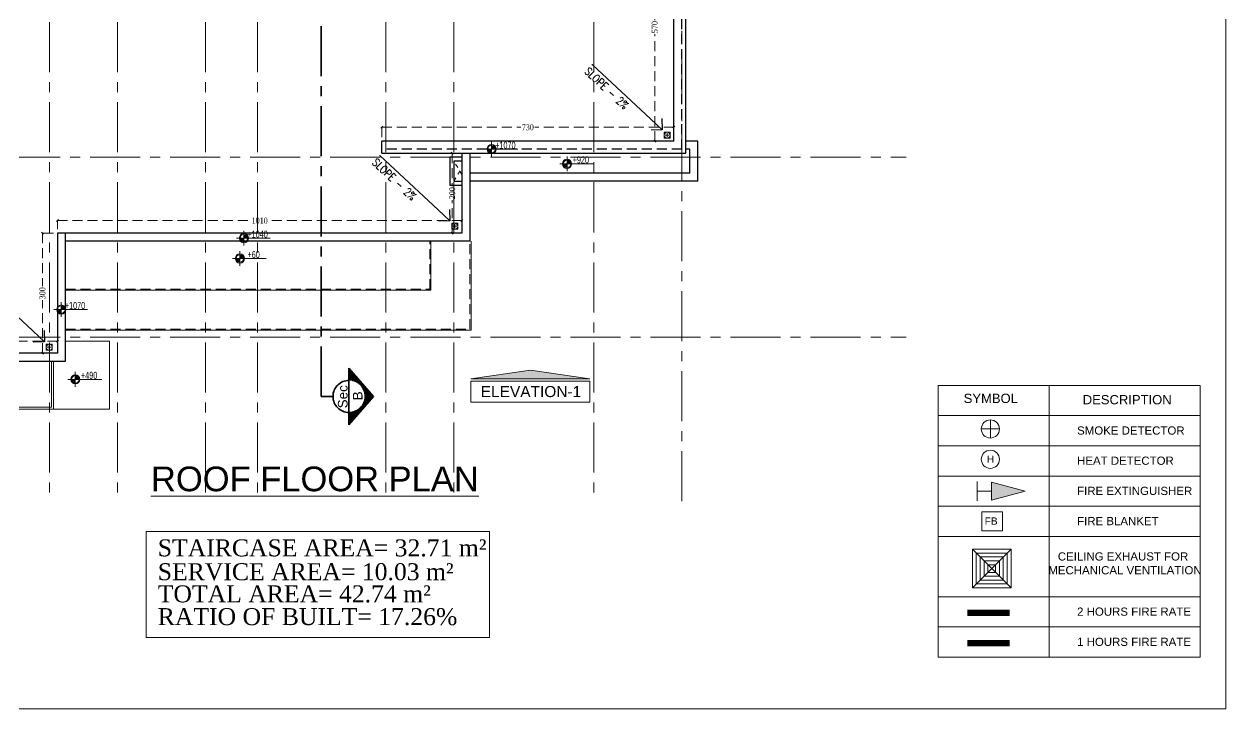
# Model space of a CAD drawing. Header units: inches. Extents: x -114 to 635, y -137 to 57.
# Drawn here: x 154.97 to 185, y -2.31 to 14.81 of the extents above; entities that cross this region are included whole.
import ezdxf
from ezdxf import colors
from ezdxf.entities.mleader import LeaderData, LeaderLine
from ezdxf.enums import TextEntityAlignment as Align
from ezdxf.math import Vec2, Vec3

# ---------------------------------------------------------------- set-up
doc = ezdxf.new("R2010")
doc.units = ezdxf.units.IN
doc.header["$MEASUREMENT"] = 0
doc.header["$PDMODE"] = 98
for name, pattern in [('( Hidden )', [0.375, 0.25, -0.125]), ('CENTER', [2, 1.25, -0.25, 0.25, -0.25]), ('CENTERX2', [4, 2.5, -0.5, 0.5, -0.5]), ('DASHED2', [0.375, 0.25, -0.125]), ('HIDDEN', [0.375, 0.25, -0.125]), ('VILLA AXIS$0$CENTER', [2, 1.25, -0.25, 0.25, -0.25])]:
    doc.linetypes.add(name, pattern=pattern)
doc.layers.get('0').update_dxf_attribs({"lineweight": 5})
doc.layers.get('Defpoints').update_dxf_attribs({"lineweight": 5})
for name, color, linetype, lineweight in [('A-ELEVATION TAG', 230, 'Continuous', 5), ('A-GEN-TEXT.', 3, 'Continuous', 5), ('A-SECTION LINE', 230, 'Continuous', 35), ('A-SECTION TAG', 230, 'Continuous', 5), ('ARCHES', 1, 'HIDDEN', 5), ('BORDER', 7, 'Continuous', 0), ('BORDER A2', 7, 'Continuous', 50), ('DETAILS DIMENSION', 15, 'Continuous', 5), ('dim', 1, 'Continuous', 9), ('E-AX', 9, '( Hidden )', 0), ('FIRE RATE', 244, 'Continuous', 0), ('HANDRAIL', 31, 'Continuous', 5), ('HATCH', 15, 'Continuous', 0), ('IN LINE', 7, 'Continuous', 0), ('LEVEL SYMBOL', 8, 'Continuous', 5), ('MARKER', 8, 'Continuous', 5), ('ROOF LINE 2', 244, 'Continuous', 25), ('ROOF LINE 3', 242, 'Continuous', 15), ('SLOPE DIRECTION', 1, 'Continuous', 5), ('STAIR', 1, 'Continuous', 5)]:
    doc.layers.add(name, color=color, linetype=linetype, lineweight=lineweight)
doc.layers.add('ALARM', color=7, linetype='Continuous', lineweight=5, true_color=0xff0f0f)
doc.layers.add('AXIES', color=7, linetype='CENTER', lineweight=0, true_color=0x949596)
doc.styles.add('002-F.FLOOR PLAN$0$xref plans$0$ATTRIBUTE', font='BKANT.TTF')
doc.styles.add('Arial', font='arial.ttf')
doc.styles.add('BORDER', font='times.ttf', dxfattribs={"height": 0.2})
doc.styles.add('ROMANS-TITLE', font='ROMANS.shx', dxfattribs={"width": 0.8})
doc.styles.add('ST', font='times.ttf', dxfattribs={"width": 0.8})
doc.styles.get("Standard").update_dxf_attribs({"font": 'arial.ttf'})
doc.dimstyles.new('RASH PLAN', dxfattribs={"dimtxt": 0.15, "dimasz": 0.05, "dimexe": 0, "dimexo": 0.1, "dimgap": 0.05, "dimtad": 0, "dimdec": 0, "dimlfac": 100, "dimzin": 0, "dimdsep": 46, "dimtxsty": 'ST', "dimblk": 'OBLIQUE', "dimcen": 0.09, "dimclrd": 200, "dimclre": 6, "dimclrt": 1, "dimadec": 0, "dimazin": 0, "dimtfac": 1, "dimtdec": 0, "dimtmove": 1, "dimatfit": 3, "dimldrblk": 'OBLIQUE', "dimfxl": 0, "dimtolj": 1, "dimtzin": 0, "dimlwd": -1, "dimlwe": -1, "dimarcsym": 0})

# ---------------------------------------------------------------- blocks, each defined once
blk = doc.blocks.new('FIRE EXTINGUISHER')
at = {"transparency": 33554559}
h = blk.add_hatch(color=256, dxfattribs=at)
h.dxf.hatch_style = 1
h.paths.add_polyline_path([(165311, -106760), (164961, -106667), (164961, -106854)])
for p, q in [((164811, -106860), (164811, -106660)), ((164961, -106854), (164961, -106667)), ((165311, -106760), (164961, -106667)), ((164811, -106760), (164961, -106760)), ((165311, -106760), (164961, -106854))]:
    blk.add_line(p, q)
blk = doc.blocks.new('A$Ca3c4ab37')
at = {"layer": 'ALARM', "lineweight": 0}
for p, q in [((-5245, 5476), (-5245, 5927)), ((-5019, 5702), (-5471, 5702))]:
    blk.add_line(p, q, dxfattribs=at)
at = {"layer": 'ALARM'}
for p, q in [((-4729, 2697), (-5692, 1733)), ((-5692, 2697), (-4729, 1733))]:
    blk.add_line(p, q, dxfattribs=at)
for points in [[(-4943, 3154), (-5458, 3154), (-5458, 3630), (-4943, 3630)], [(-5692, 2697), (-4729, 2697), (-4729, 1733), (-5692, 1733)], [(-5596, 2600), (-4825, 2600), (-4825, 1829), (-5596, 1829)], [(-5500, 2504), (-4921, 2504), (-4921, 1926), (-5500, 1926)], [(-5403, 2407), (-5018, 2407), (-5018, 2022), (-5403, 2022)], [(-5307, 2311), (-5114, 2311), (-5114, 2118), (-5307, 2118)]]:
    blk.add_lwpolyline(points, close=True, dxfattribs=at)
at = {"layer": 'ALARM', "lineweight": 0}
for centre in [(-5245, 5702), (-5245, 4944)]:
    blk.add_circle(centre, 226, dxfattribs=at)
at = {"layer": 'FIRE RATE', "color": 244, "lineweight": 0, "true_color": 0x991b1e, "const_width": 160}
blk.add_lwpolyline([(-4761, 1108), (-5817, 1108)], dxfattribs=at)
at = {"layer": 'FIRE RATE', "color": 177, "lineweight": 0, "true_color": 0x293189, "const_width": 160}
blk.add_lwpolyline([(-4761, 353), (-5817, 353)], dxfattribs=at)
at = {"layer": 'IN LINE'}
for p, q in [((-3774, 6789), (-3774, 0)), ((-6549, 6035), (0, 6035)), ((-6549, 5281), (0, 5281)), ((-6549, 4526), (0, 4526)), ((-6549, 3772), (0, 3772)), ((-6549, 3018), (0, 3018)), ((-6549, 1509), (0, 1509)), ((-6549, 754), (0, 754))]:
    blk.add_line(p, q, dxfattribs=at)
blk.add_lwpolyline([(-6549, 0), (-6549, 6789), (0, 6789), (0, 0)], close=True, dxfattribs=at)
at = {"layer": 'ALARM', "color": 242, "true_color": 0xcd2027, "xscale": 2.4, "yscale": 2.4, "zscale": 2.4}
blk.add_blockref('FIRE EXTINGUISHER', (-401121, 260371), dxfattribs=at)
at = {"layer": 'ALARM'}
blk.add_text('H', height=180, dxfattribs=at).set_placement((-5335, 4856))
at = {"layer": 'ALARM', "insert": (-5225, 3492), "char_height": 180, "width": 3328.88, "attachment_point": 2}
blk.add_mtext('FB', dxfattribs=at)
at = {"layer": 'BORDER'}
for s, p in [('CEILING EXHAUST FOR ', (-1891, 2415, 326)), ('MECHANICAL VENTILATION', (-1882, 2070, 326))]:
    blk.add_text(s, height=204.76, dxfattribs=at).set_placement(p, align=Align.CENTER)
at = {"layer": 'BORDER', "attachment_point": 1}
for s, width, gutter_width, insert, char_height in [('{\\fArial|b0|i0|c0|p34;\\C7;SYMBOL}', 3055.85, 1118, (-5911, 6583), 232.68), ('{\\fArial|b0|i0|c0|p34;\\C7;DESCRIPTION}', 6116.44, 1118, (-2937, 6550), 232.68), ('{\\C7;SMOKE DETECTOR}', 4587.33, 838, (-3078, 5766), 204.76), ('{\\C7;HEAT DETECTOR}', 4587.33, 838, (-3078, 5012), 204.76), ('{\\C7;FIRE EXTINGUISHER}', 4587.33, 838, (-3078, 4258), 204.76), ('{\\C7;FIRE BLANKET}', 4587.33, 838, (-3078, 3503), 204.76), ('{\\C7;2 HOURS FIRE RATE}', 4587.33, 838, (-3078, 1240), 204.76), ('{\\C7;1 HOURS FIRE RATE}', 4587.33, 838, (-3078, 486), 204.76)]:
    blk.add_mtext_dynamic_manual_height_columns(s, width=width, gutter_width=gutter_width, heights=[0], dxfattribs=dict(at, insert=insert, char_height=char_height))
blk = doc.blocks.new('002-F.FLOOR PLAN$0$xref plans$0$LVL-PL')
h = blk.add_hatch(color=256)
h.paths.add_polyline_path([(0, 0.123), (0, 0), (0.123, 0, 0.414214)])
h.paths.add_polyline_path([(0, 0), (-0.123, 0, 0.414214), (0, -0.123)])
for p, q in [((0.2, 0), (-0.242, 0)), ((0, 0.242), (0, -0.242)), ((0, 0), (0.865, 0))]:
    blk.add_line(p, q)
for radius in [0.15, 0.123]:
    blk.add_circle((0, 0), radius)
at = {"style": '002-F.FLOOR PLAN$0$xref plans$0$ATTRIBUTE', "width": 0.75, "flags": 12}
for tag, p in [('LEVEL', (0.517, 0.151)), ('POSITION', (0.517, -0.154))]:
    blk.add_attdef(tag, text='', height=0.2, dxfattribs=at).set_placement(p, align=Align.MIDDLE)
blk = doc.blocks.new('_Oblique')
at = {"color": 0, "lineweight": -2}
blk.add_line((-0.5, -0.5), (0.5, 0.5), dxfattribs=at)
blk = doc.blocks.new('*D804')
at = {"layer": 'Defpoints', "color": 0, "transparency": 16777216}
for p in [(171.209, 17.579), (170.727, 11.88), (171.209, 11.88)]:
    blk.add_point(p, dxfattribs=at)
at = {"layer": 'DETAILS DIMENSION', "color": 6, "transparency": 16777216}
for p, q in [((171.109, 17.579), (170.727, 17.579)), ((171.109, 11.88), (170.727, 11.88))]:
    blk.add_line(p, q, dxfattribs=at)
at = {"layer": 'DETAILS DIMENSION', "color": 200, "linetype": 'DASHED2', "transparency": 16777216}
for p, q in [((170.727, 17.579), (170.727, 14.905)), ((170.727, 11.88), (170.727, 14.554))]:
    blk.add_line(p, q, dxfattribs=at)
at = {"layer": 'DETAILS DIMENSION', "color": 200, "transparency": 16777216, "xscale": 0.05, "yscale": 0.05, "zscale": 0.05}
for p, rotation in [((170.727, 17.579), 90), ((170.727, 11.88), 270)]:
    blk.add_blockref('_Oblique', p, dxfattribs=dict(at, rotation=rotation))
at = {"layer": 'DETAILS DIMENSION', "color": 1, "transparency": 16777216, "insert": (170.727, 14.73), "char_height": 0.15, "attachment_point": 5, "rotation": 90, "style": 'ST'}
blk.add_mtext('\\A1;570', dxfattribs=at)
blk = doc.blocks.new('*D805')
at = {"layer": 'Defpoints', "color": 0, "transparency": 16777216}
for p in [(163.908, 12.227), (163.908, 11.88), (171.209, 11.88)]:
    blk.add_point(p, dxfattribs=at)
at = {"layer": 'DETAILS DIMENSION', "color": 6, "transparency": 16777216}
for p, q in [((163.908, 11.98), (163.908, 12.227)), ((171.209, 11.98), (171.209, 12.227))]:
    blk.add_line(p, q, dxfattribs=at)
at = {"layer": 'DETAILS DIMENSION', "color": 200, "linetype": 'DASHED2', "transparency": 16777216}
for p, q in [((163.908, 12.227), (167.382, 12.227)), ((171.209, 12.227), (167.735, 12.227))]:
    blk.add_line(p, q, dxfattribs=at)
at = {"layer": 'DETAILS DIMENSION', "color": 200, "transparency": 16777216, "xscale": 0.05, "yscale": 0.05, "zscale": 0.05, "rotation": 180}
blk.add_blockref('_Oblique', (163.908, 12.227), dxfattribs=at)
at = {"layer": 'DETAILS DIMENSION', "color": 200, "transparency": 16777216, "xscale": 0.05, "yscale": 0.05, "zscale": 0.05}
blk.add_blockref('_Oblique', (171.209, 12.227), dxfattribs=at)
at = {"layer": 'DETAILS DIMENSION', "color": 1, "transparency": 16777216, "insert": (167.558, 12.227), "char_height": 0.15, "attachment_point": 5, "style": 'ST'}
blk.add_mtext('\\A1;730', dxfattribs=at)
blk = doc.blocks.new('*D806')
at = {"layer": 'Defpoints', "color": 0, "transparency": 16777216}
for p in [(165.669, 11.58), (165.909, 11.58), (165.91, 9.58)]:
    blk.add_point(p, dxfattribs=at)
at = {"layer": 'DETAILS DIMENSION', "color": 6, "transparency": 16777216}
for p, q in [((165.809, 11.58), (165.669, 11.58)), ((165.81, 9.58), (165.669, 9.58))]:
    blk.add_line(p, q, dxfattribs=at)
at = {"layer": 'DETAILS DIMENSION', "color": 200, "linetype": 'DASHED2', "transparency": 16777216}
for p, q in [((165.669, 11.58), (165.669, 10.758)), ((165.669, 9.58), (165.669, 10.402))]:
    blk.add_line(p, q, dxfattribs=at)
at = {"layer": 'DETAILS DIMENSION', "color": 200, "transparency": 16777216, "xscale": 0.05, "yscale": 0.05, "zscale": 0.05}
for p, rotation in [((165.669, 11.58), 90), ((165.669, 9.58), 270)]:
    blk.add_blockref('_Oblique', p, dxfattribs=dict(at, rotation=rotation))
at = {"layer": 'DETAILS DIMENSION', "color": 1, "transparency": 16777216, "insert": (165.669, 10.58), "char_height": 0.15, "attachment_point": 5, "rotation": 90, "style": 'ST'}
blk.add_mtext('\\A1;200', dxfattribs=at)
blk = doc.blocks.new('*D807')
at = {"layer": 'Defpoints', "color": 0, "transparency": 16777216}
for p in [(155.81, 9.895), (155.81, 9.58), (165.91, 9.58)]:
    blk.add_point(p, dxfattribs=at)
at = {"layer": 'DETAILS DIMENSION', "color": 6, "transparency": 16777216}
for p, q in [((155.81, 9.68), (155.81, 9.895)), ((165.91, 9.68), (165.91, 9.895))]:
    blk.add_line(p, q, dxfattribs=at)
at = {"layer": 'DETAILS DIMENSION', "color": 200, "linetype": 'DASHED2', "transparency": 16777216}
for p, q in [((155.81, 9.895), (160.646, 9.895)), ((165.91, 9.895), (161.073, 9.895))]:
    blk.add_line(p, q, dxfattribs=at)
at = {"layer": 'DETAILS DIMENSION', "color": 200, "transparency": 16777216, "xscale": 0.05, "yscale": 0.05, "zscale": 0.05, "rotation": 180}
blk.add_blockref('_Oblique', (155.81, 9.895), dxfattribs=at)
at = {"layer": 'DETAILS DIMENSION', "color": 200, "transparency": 16777216, "xscale": 0.05, "yscale": 0.05, "zscale": 0.05}
blk.add_blockref('_Oblique', (165.91, 9.895), dxfattribs=at)
at = {"layer": 'DETAILS DIMENSION', "color": 1, "transparency": 16777216, "insert": (160.86, 9.895), "char_height": 0.15, "attachment_point": 5, "style": 'ST'}
blk.add_mtext('\\A1;1010', dxfattribs=at)
blk = doc.blocks.new('*D808')
at = {"layer": 'Defpoints', "color": 0, "transparency": 16777216}
for p in [(155.81, 9.58), (155.432, 6.58), (155.81, 6.58)]:
    blk.add_point(p, dxfattribs=at)
at = {"layer": 'DETAILS DIMENSION', "color": 6, "transparency": 16777216}
for p, q in [((155.71, 9.58), (155.432, 9.58)), ((155.71, 6.58), (155.432, 6.58))]:
    blk.add_line(p, q, dxfattribs=at)
at = {"layer": 'DETAILS DIMENSION', "color": 200, "linetype": 'DASHED2', "transparency": 16777216}
for p, q in [((155.432, 9.58), (155.432, 8.256)), ((155.432, 6.58), (155.432, 7.904))]:
    blk.add_line(p, q, dxfattribs=at)
at = {"layer": 'DETAILS DIMENSION', "color": 200, "transparency": 16777216, "xscale": 0.05, "yscale": 0.05, "zscale": 0.05}
for p, rotation in [((155.432, 9.58), 90), ((155.432, 6.58), 270)]:
    blk.add_blockref('_Oblique', p, dxfattribs=dict(at, rotation=rotation))
at = {"layer": 'DETAILS DIMENSION', "color": 1, "transparency": 16777216, "insert": (155.432, 8.08), "char_height": 0.15, "attachment_point": 5, "rotation": 90, "style": 'ST'}
blk.add_mtext('\\A1;300', dxfattribs=at)
blk = doc.blocks.new('*D809')
at = {"layer": 'Defpoints', "color": 0, "transparency": 16777216}
for p in [(149.51, 6.878), (149.51, 6.58), (155.81, 6.58)]:
    blk.add_point(p, dxfattribs=at)
at = {"layer": 'DETAILS DIMENSION', "color": 6, "transparency": 16777216}
for p, q in [((149.51, 6.68), (149.51, 6.878)), ((155.81, 6.68), (155.81, 6.878))]:
    blk.add_line(p, q, dxfattribs=at)
at = {"layer": 'DETAILS DIMENSION', "color": 200, "linetype": 'DASHED2', "transparency": 16777216}
for p, q in [((149.51, 6.878), (152.484, 6.878)), ((155.81, 6.878), (152.836, 6.878))]:
    blk.add_line(p, q, dxfattribs=at)
at = {"layer": 'DETAILS DIMENSION', "color": 200, "transparency": 16777216, "xscale": 0.05, "yscale": 0.05, "zscale": 0.05, "rotation": 180}
blk.add_blockref('_Oblique', (149.51, 6.878), dxfattribs=at)
at = {"layer": 'DETAILS DIMENSION', "color": 200, "transparency": 16777216, "xscale": 0.05, "yscale": 0.05, "zscale": 0.05}
blk.add_blockref('_Oblique', (155.81, 6.878), dxfattribs=at)
at = {"layer": 'DETAILS DIMENSION', "color": 1, "transparency": 16777216, "insert": (152.66, 6.878), "char_height": 0.15, "attachment_point": 5, "style": 'ST'}
blk.add_mtext('\\A1;630', dxfattribs=at)
blk = doc.blocks.new('Slope')
at = {"layer": 'LEVEL SYMBOL', "ltscale": 800, "style": 'ROMANS-TITLE', "width": 0.8}
blk.add_attdef('SLOPE', (-409, -521), '', height=200, rotation=43.0588, dxfattribs=at)
blk = doc.blocks.new('_Open90')
at = {"color": 0, "linetype": 'ByBlock', "lineweight": -2}
for p, q in [((0, 0), (-1, 0)), ((-0.5, 0.5), (0, 0)), ((0, 0), (-0.5, -0.5))]:
    blk.add_line(p, q, dxfattribs=at)
blk = doc.blocks.new('DASLASDLASLDASLASDLASLQWELQWELQWELQWELQ')
at = {"layer": 'AXIES', "linetype": 'CENTERX2', "ltscale": 0.5}
for p, q in [((31.279, -578.206), (31.279, -610.174)), ((32.979, -578.206), (32.979, -610.174)), ((35.178, -578.206), (35.178, -610.174)), ((36.479, -578.206), (36.479, -610.174)), ((39.678, -578.206), (39.678, -610.174)), ((41.379, -578.206), (41.379, -610.174)), ((44.879, -578.206), (44.879, -610.174)), ((47.079, -610.174), (47.079, -592.278)), ((20.293, -601.577), (52.683, -601.577)), ((20.293, -606.077), (52.683, -606.077))]:
    blk.add_line(p, q, dxfattribs=at)

msp = doc.modelspace()

# ---------------------------------------------------------------- hatches: boundary and pattern name
at = {"layer": 'A-ELEVATION TAG'}
msp.add_hatch(color=256, dxfattribs=at).paths.add_polyline_path([(167.621, 6.156), (166.136, 5.942), (169.107, 5.942)])
at = {"layer": 'HATCH'}
h = msp.add_hatch(dxfattribs=at)
h.set_pattern_fill('ANSI37', color=256, scale=0.125165, angle=2115, style=0)
h.set_pattern_definition([(360, (146.967753, 61.527136), (1e-16, 0.015645583), []), (90, (146.967753, 61.527136), (-0.015645583, 1e-16), [])])
h.paths.add_polyline_path([(163.706, 5.501), (163.088, 4.795), (163.088, 5.1, 0.002362), (163.092, 5.1, 1), (163.092, 5.901, 0.002362), (163.088, 5.901), (163.088, 6.206)])

# ---------------------------------------------------------------- linework, layer by layer
at = {"layer": 'A-ELEVATION TAG'}
msp.add_line((166.136, 5.942), (169.107, 5.942), dxfattribs=at)
msp.add_lwpolyline([(166.136, 5.942), (167.621, 6.156), (169.107, 5.942)], dxfattribs=at)
msp.add_lwpolyline([(166.136, 5.356), (169.107, 5.356), (169.107, 5.88), (166.136, 5.88)], close=True, dxfattribs=at)
at = {"layer": 'A-GEN-TEXT.'}
msp.add_lwpolyline([(158.023, -0.521), (166.597, -0.521), (166.597, 2.126), (158.023, 2.126)], close=True, dxfattribs=at)
at = {"layer": 'A-SECTION LINE', "linetype": 'VILLA AXIS$0$CENTER'}
msp.add_line((162.392, 5.501), (162.692, 5.501), dxfattribs=at)
msp.add_lwpolyline([(162.392, 5.501), (162.392, 32.848)], dxfattribs=at)
at = {"layer": 'A-SECTION LINE', "linetype": 'VILLA AXIS$0$CENTER', "ltscale": 1.5}
msp.add_lwpolyline([(163.706, 5.501), (163.088, 4.795), (163.088, 6.206)], close=True, dxfattribs=at)
msp.add_circle((163.092, 5.501), 0.401, dxfattribs=at)
at = {"layer": 'ARCHES', "ltscale": 0.3}
for p, q in [((165.909, 11.047), (165.709, 11.38)), ((165.709, 10.88), (165.909, 11.212))]:
    msp.add_line(p, q, dxfattribs=at)
at = {"layer": 'BORDER A2', "lineweight": 5}
msp.add_lwpolyline([(139.399, -2.308), (184.999, -2.308), (184.999, 37.892), (139.399, 37.892)], close=True, dxfattribs=at)
at = {"layer": 'HANDRAIL'}
for points in [[(155.709, 6.38), (155.709, 5.184), (149.309, 5.184), (149.309, 6.38)], [(155.659, 6.38), (155.659, 5.234), (149.359, 5.234), (149.359, 6.38)]]:
    msp.add_lwpolyline(points, dxfattribs=at)
at = {"layer": 'MARKER', "linetype": 'Continuous', "ltscale": 10}
for p, q in [((170.964, 11.954), (170.964, 12.104)), ((170.964, 12.104), (171.114, 12.104)), ((171.114, 12.104), (171.114, 11.954)), ((171.114, 11.954), (170.964, 11.954)), ((165.657, 9.679), (165.657, 9.829)), ((165.657, 9.829), (165.807, 9.829)), ((165.807, 9.679), (165.657, 9.679)), ((165.807, 9.829), (165.807, 9.679)), ((155.528, 6.656), (155.528, 6.806)), ((155.528, 6.806), (155.678, 6.806)), ((155.678, 6.656), (155.528, 6.656)), ((155.678, 6.806), (155.678, 6.656))]:
    msp.add_line(p, q, dxfattribs=at)
at = {"layer": 'MARKER', "linetype": 'Continuous'}
for p, q in [((171.089, 12.029), (170.989, 12.029)), ((171.039, 11.979), (171.039, 12.079)), ((165.782, 9.754), (165.682, 9.754)), ((165.732, 9.704), (165.732, 9.804)), ((155.653, 6.731), (155.553, 6.731)), ((155.603, 6.681), (155.603, 6.781))]:
    msp.add_line(p, q, dxfattribs=at)
at = {"layer": 'MARKER', "linetype": 'Continuous', "ltscale": 10}
for centre in [(171.039, 12.029), (165.732, 9.754), (155.603, 6.731)]:
    msp.add_circle(centre, 0.075, dxfattribs=at)
at = {"layer": 'ROOF LINE 2'}
for p, q in [((171.209, 11.88), (163.908, 11.88)), ((163.908, 11.58), (163.908, 11.88)), ((171.809, 10.88), (166.11, 10.88))]:
    msp.add_line(p, q, dxfattribs=at)
at = {"layer": 'ROOF LINE 2', "linetype": 'DASHED2'}
msp.add_line((171.409, 11.68), (163.908, 11.68), dxfattribs=at)
at = {"layer": 'ROOF LINE 2'}
for points in [[(163.908, 11.58), (171.509, 11.58), (171.509, 17.879), (169.509, 17.879), (169.509, 23.68), (172.109, 23.68), (172.109, 31.28), (157.559, 31.28)], [(171.209, 11.88), (171.209, 17.579), (169.209, 17.579), (169.209, 23.98), (171.809, 23.98), (171.809, 30.98), (149.51, 30.98)], [(171.809, 10.88), (171.809, 11.88), (171.509, 11.88)], [(165.909, 11.58), (165.91, 9.58), (155.81, 9.58)], [(166.109, 11.58), (166.11, 9.38), (156.01, 9.38)], [(165.909, 11.48), (165.609, 11.48), (165.609, 10.78), (165.909, 10.78)], [(171.609, 11.68), (171.509, 11.68)], [(171.609, 11.08), (171.609, 11.68)], [(165.909, 11.38), (165.709, 11.38), (165.709, 10.88), (165.909, 10.88)], [(171.609, 11.08), (166.109, 11.08)], [(149.31, 6.38), (156.01, 6.38), (156.01, 9.58)], [(156.01, 9.58), (155.81, 9.58), (155.81, 6.58), (149.51, 6.58)]]:
    msp.add_lwpolyline(points, dxfattribs=at)
at = {"layer": 'ROOF LINE 2', "linetype": 'DASHED2'}
msp.add_lwpolyline([(171.409, 11.68), (171.409, 17.779), (169.409, 17.779), (169.409, 23.78), (172.009, 23.78), (172.009, 31.18)], dxfattribs=at)
at = {"layer": 'ROOF LINE 3', "flags": 128}
for points in [[(155.709, 5.184), (157.11, 5.184), (157.11, 6.88)], [(157.11, 6.88), (156.01, 6.88)]]:
    msp.add_lwpolyline(points, dxfattribs=at)
at = {"layer": 'STAIR', "linetype": 'Continuous'}
for points in [[(156.01, 8.154), (165.139, 8.154), (165.139, 9.38)], [(156.01, 7.154), (166.139, 7.154), (166.139, 9.38)]]:
    msp.add_lwpolyline(points, dxfattribs=at)
at = {"layer": 'STAIR', "linetype": '( Hidden )'}
for points in [[(156.01, 8.184), (165.109, 8.184), (165.109, 9.38)], [(156.01, 7.184), (166.109, 7.184), (166.109, 9.38)]]:
    msp.add_lwpolyline(points, dxfattribs=at)

# ---------------------------------------------------------------- block references
at = {"layer": 'dim', "xscale": 0.001, "yscale": 0.001, "zscale": 0.001}
msp.add_blockref('A$Ca3c4ab37', (184.358, -1.014), dxfattribs=at)
at = {"layer": 'E-AX'}
msp.add_blockref('DASLASDLASLDASLASDLASLQWELQWELQWELQWELQ', (124.33, 613.057), dxfattribs=at)
at = {"layer": 'LEVEL SYMBOL', "linetype": 'Continuous', "lineweight": 0}
ref = msp.add_blockref('002-F.FLOOR PLAN$0$xref plans$0$LVL-PL', (166.653, 11.68), dxfattribs=dict(at, xscale=0.7620000000000069, yscale=0.7620000000000069, zscale=0.7620000000000069))
ref.add_attrib('LEVEL', '+1070', dxfattribs={"layer": '0', "lineweight": 5, "height": 0.175, "rotation": 360, "style": '002-F.FLOOR PLAN$0$xref plans$0$ATTRIBUTE', "width": 0.75}).set_placement((166.997, 11.78), align=Align.MIDDLE)
ref = msp.add_blockref('002-F.FLOOR PLAN$0$xref plans$0$LVL-PL', (168.538, 11.314), dxfattribs=dict(at, xscale=0.7620000000000069, yscale=0.7620000000000069, zscale=0.7620000000000069))
ref.add_attrib('LEVEL', '+920', dxfattribs={"layer": '0', "lineweight": 5, "height": 0.175, "rotation": 360, "style": '002-F.FLOOR PLAN$0$xref plans$0$ATTRIBUTE', "width": 0.75}).set_placement((168.882, 11.414), align=Align.MIDDLE)
ref = msp.add_blockref('002-F.FLOOR PLAN$0$xref plans$0$LVL-PL', (160.465, 9.455), dxfattribs=dict(at, xscale=0.7620000000000069, yscale=0.7620000000000069, zscale=0.7620000000000069))
ref.add_attrib('LEVEL', '+1040', dxfattribs={"layer": '0', "lineweight": 5, "height": 0.175, "rotation": 360, "style": '002-F.FLOOR PLAN$0$xref plans$0$ATTRIBUTE', "width": 0.75}).set_placement((160.808, 9.556), align=Align.MIDDLE)
ref = msp.add_blockref('002-F.FLOOR PLAN$0$xref plans$0$LVL-PL', (160.365, 8.947), dxfattribs=dict(at, xscale=0.7620000000000069, yscale=0.7620000000000069, zscale=0.7620000000000069))
ref.add_attrib('LEVEL', '+60', dxfattribs={"layer": '0', "lineweight": 5, "height": 0.175, "rotation": 360, "style": '002-F.FLOOR PLAN$0$xref plans$0$ATTRIBUTE', "width": 0.75}).set_placement((160.709, 9.047), align=Align.MIDDLE)
ref = msp.add_blockref('002-F.FLOOR PLAN$0$xref plans$0$LVL-PL', (155.903, 7.672), dxfattribs=dict(at, xscale=0.7620000000000069, yscale=0.7620000000000069, zscale=0.7620000000000069))
ref.add_attrib('LEVEL', '+1070', dxfattribs={"layer": '0', "lineweight": 5, "height": 0.175, "rotation": 360, "style": '002-F.FLOOR PLAN$0$xref plans$0$ATTRIBUTE', "width": 0.75}).set_placement((156.246, 7.772), align=Align.MIDDLE)
ref = msp.add_blockref('002-F.FLOOR PLAN$0$xref plans$0$LVL-PL', (156.254, 5.928), dxfattribs=dict(at, xscale=0.7620000000000069, yscale=0.7620000000000069, zscale=0.7620000000000069))
ref.add_attrib('LEVEL', '+490', dxfattribs={"layer": '0', "lineweight": 5, "height": 0.175, "rotation": 360, "style": '002-F.FLOOR PLAN$0$xref plans$0$ATTRIBUTE', "width": 0.75}).set_placement((156.598, 6.028), align=Align.MIDDLE)
at = {"layer": 'SLOPE DIRECTION', "linetype": 'Continuous', "ltscale": 10}
ref = msp.add_blockref('Slope', (169.614, 13.12), dxfattribs=dict(at, xscale=-0.001, yscale=0.001, zscale=0.001, rotation=180))
ref.add_attrib('SLOPE', 'SLOPE - 2%', (168.956, 13.599), dxfattribs={"layer": 'LEVEL SYMBOL', "color": 1, "ltscale": 800, "height": 0.2, "rotation": 316.9412, "style": 'ROMANS-TITLE', "width": 0.8})
ref = msp.add_blockref('Slope', (164.307, 10.845), dxfattribs=dict(at, xscale=-0.001, yscale=0.001, zscale=0.001, rotation=180))
ref.add_attrib('SLOPE', 'SLOPE - 2%', (163.65, 11.324), dxfattribs={"layer": 'LEVEL SYMBOL', "color": 1, "ltscale": 800, "height": 0.2, "rotation": 316.9412, "style": 'ROMANS-TITLE', "width": 0.8})

# ---------------------------------------------------------------- texts
at = {"layer": 'A-ELEVATION TAG', "style": 'Arial'}
msp.add_text('ELEVATION-1', height=0.27616, dxfattribs=at).set_placement((167.637, 5.485, -0.238), align=Align.CENTER)
msp.add_text('%%UROOF FLOOR PLAN', height=0.61699, dxfattribs=at).set_placement((158.144, 3.132, -0.238))
at = {"layer": 'A-GEN-TEXT.', "style": 'BORDER'}
for s, p in [('STAIRCASE AREA= 32.71 m²', (158.313, 1.505)), ('SERVICE AREA= 10.03 m²', (158.313, 0.909)), ('TOTAL AREA= 42.74 m²', (158.313, 0.356)), ('RATIO OF BUILT= 17.26%%%', (158.313, -0.213))]:
    msp.add_text(s, height=0.42445, dxfattribs=at).set_placement(p)
at = {"layer": 'A-SECTION TAG', "style": 'Arial'}
for s, p in [('Sec', (163.054, 5.204, 0)), ('B', (163.428, 5.405))]:
    msp.add_text(s, height=0.24, rotation=90, dxfattribs=at).set_placement(p)

# ---------------------------------------------------------------- dimensions: what is measured, and where the dimension line sits
at = {"layer": 'DETAILS DIMENSION'}
for base, p1, p2, picture, middle in [((170.727, 11.88), (171.209, 17.579), (171.209, 11.88), '*D804', (170.727, 14.73)), ((165.669, 11.58), (165.91, 9.58), (165.909, 11.58), '*D806', (165.669, 10.58)), ((155.432, 6.58), (155.81, 9.58), (155.81, 6.58), '*D808', (155.432, 8.08))]:
    dim = msp.add_linear_dim(base=base, p1=p1, p2=p2, angle=90, dimstyle='RASH PLAN', dxfattribs=at)
    dim.commit()
    dim.dimension.update_dxf_attribs({"geometry": picture, "text_midpoint": middle})
for base, p1, p2, picture, middle in [((163.908, 12.227), (171.209, 11.88), (163.908, 11.88), '*D805', (167.558, 12.227)), ((155.81, 9.895), (165.91, 9.58), (155.81, 9.58), '*D807', (160.86, 9.895)), ((149.51, 6.878), (155.81, 6.58), (149.51, 6.58), '*D809', (152.66, 6.878))]:
    dim = msp.add_linear_dim(base=base, p1=p1, p2=p2, dimstyle='RASH PLAN', dxfattribs=at)
    dim.commit()
    dim.dimension.update_dxf_attribs({"geometry": picture, "text_midpoint": middle})

# ---------------------------------------------------------------- leaders
at = {"layer": 'SLOPE DIRECTION', "linetype": 'Continuous', "ltscale": 10}
ml = msp.add_multileader_mtext('Standard', dxfattribs=at)
ml.set_content('', color=256)
ml.set_leader_properties(color=1)
ml.set_arrow_properties(name='OPEN90')
ml.build(insert=Vec2(0, 0))
ml.multileader.update_dxf_attribs({"dogleg_length": 0.36, "arrow_head_size": 0.4, "scale": 50})
ctx = ml.context
ctx.base_point, ctx.scale, ctx.char_height, ctx.arrow_head_size, ctx.landing_gap_size, ctx.plane_origin = Vec3(169.149, 13.789), 50, 0.15, 0.4, 0.0045, Vec3(170.918, 12.166)
ctx.text_align_type = 2
notes = []
notes.append((ctx, [(0, (1, 1, 0), (169.176, 13.789), (-1, 0), 0.018, [(0, [(170.918, 12.166)], 0, [])])]))
ctx.mtext.insert, ctx.mtext.alignment, ctx.mtext.flow_direction = Vec3(169.154, 13.864), 3, 5
ml = msp.add_multileader_mtext('Standard', dxfattribs=at)
ml.set_content('', color=256)
ml.set_leader_properties(color=1)
ml.set_arrow_properties(name='OPEN90')
ml.build(insert=Vec2(0, 0))
ml.multileader.update_dxf_attribs({"dogleg_length": 0.36, "arrow_head_size": 0.4, "scale": 50})
ctx = ml.context
ctx.base_point, ctx.scale, ctx.char_height, ctx.arrow_head_size, ctx.landing_gap_size, ctx.plane_origin = Vec3(163.843, 11.514), 50, 0.15, 0.4, 0.0045, Vec3(165.611, 9.891)
ctx.text_align_type = 2
notes.append((ctx, [(0, (1, 1, 0), (163.87, 11.514), (-1, 0), 0.018, [(0, [(165.611, 9.891)], 0, [])])]))
ctx.mtext.insert, ctx.mtext.alignment, ctx.mtext.flow_direction = Vec3(163.847, 11.589), 3, 5
ml = msp.add_multileader_mtext('Standard', dxfattribs=at)
ml.set_content('', color=256)
ml.set_leader_properties(color=1)
ml.set_arrow_properties(name='OPEN90')
ml.build(insert=Vec2(0, 0))
ml.multileader.update_dxf_attribs({"dogleg_length": 0.36, "arrow_head_size": 0.4, "scale": 50})
ctx = ml.context
ctx.base_point, ctx.scale, ctx.char_height, ctx.arrow_head_size, ctx.landing_gap_size, ctx.plane_origin = Vec3(153.713, 8.492), 50, 0.15, 0.4, 0.0045, Vec3(155.482, 6.869)
ctx.text_align_type = 2
notes.append((ctx, [(0, (1, 1, 0), (153.74, 8.492), (-1, 0), 0.018, [(0, [(155.482, 6.869)], 0, [])])]))
ctx.mtext.insert, ctx.mtext.alignment, ctx.mtext.flow_direction = Vec3(153.718, 8.567), 3, 5
for ctx, leaders in notes:
    for number, flags, end, landing, length, lines in leaders:
        leader = LeaderData()
        leader.index, (leader.has_last_leader_line, leader.has_dogleg_vector, leader.attachment_direction) = number, flags
        leader.last_leader_point, leader.dogleg_vector, leader.dogleg_length = Vec3(end), Vec3(landing), length
        for number, points, colour, breaks in lines:
            line = LeaderLine()
            line.index, line.vertices, line.color, line.breaks = number, Vec3.list(points), colors.encode_raw_color(colour), breaks
            leader.lines.append(line)
        ctx.leaders.append(leader)

doc.saveas('drawing.dxf')
